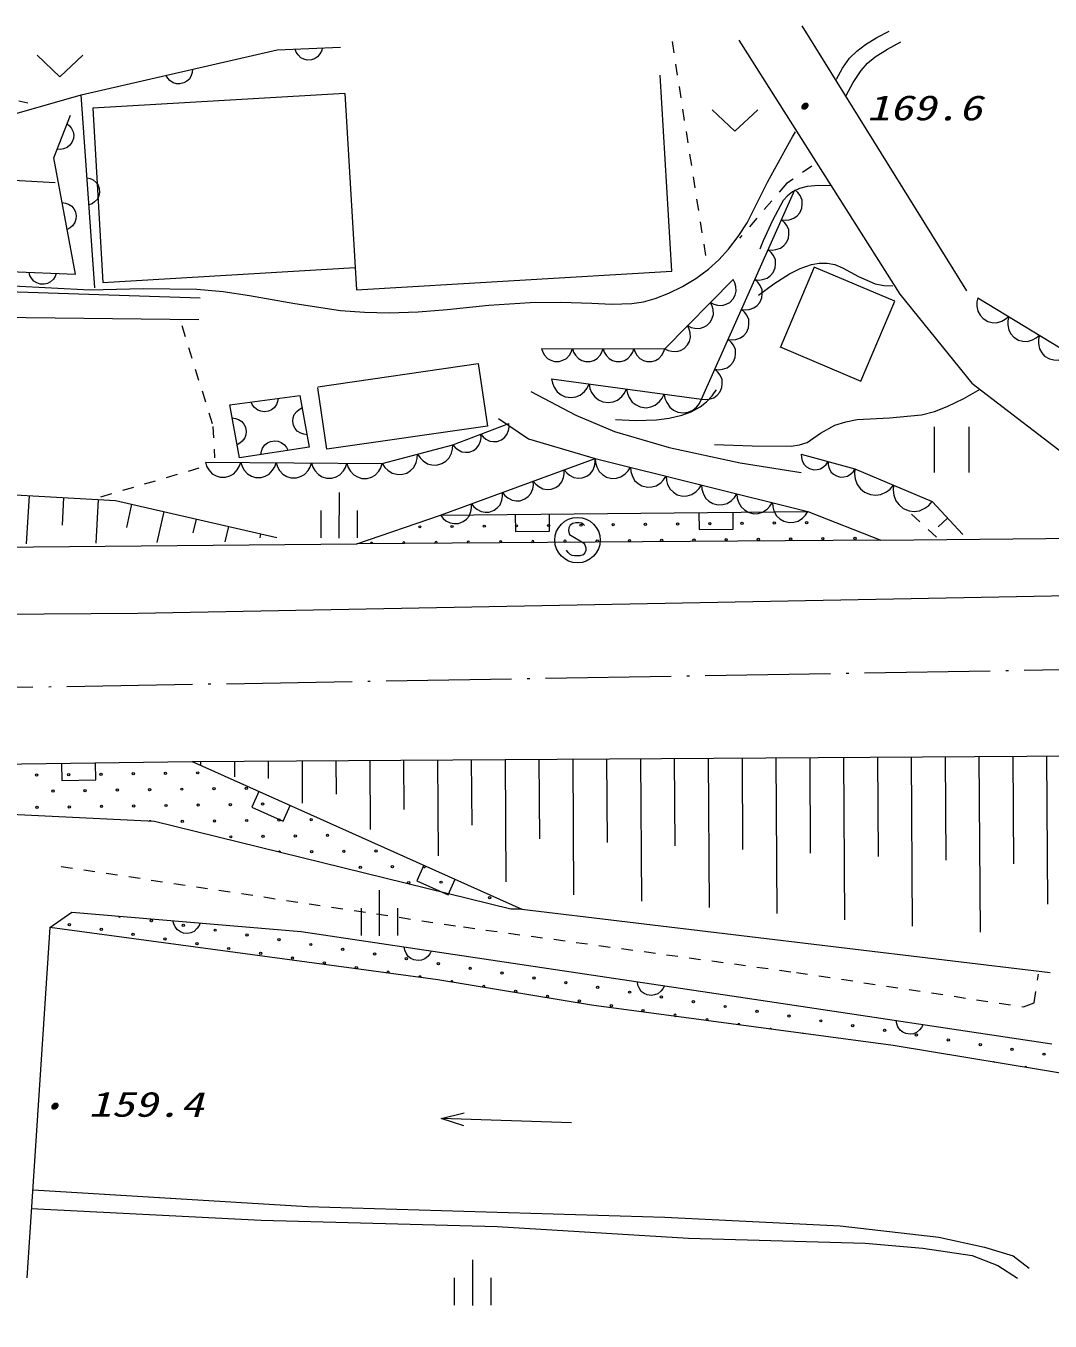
# Model space of a CAD drawing. Units: millimetres, scale not verified. Extents: x 40000 to 680000, y 20000 to 380000.
# Drawn here: x 312056 to 356996, y 253010 to 309828 of the extents above; entities that cross this region are included whole.
import ezdxf
from ezdxf.enums import TextEntityAlignment as Align

# ---------------------------------------------------------------- set-up
doc = ezdxf.new("R2010")
doc.units = ezdxf.units.MM
doc.header["$LTSCALE"] = 1000
for name, pattern in [('USER1', [3, 2.25, -0.75]), ('USER2', [1, 0.5, -0.5]), ('USER3', [7.000001, 5.508197, -0.688525, 0.114754, -0.688525])]:
    doc.linetypes.add(name, pattern=pattern)
doc.layers.add('S-BGD', color=1, linetype='Continuous', lineweight=13)
doc.layers.add('S-BMK', color=3, linetype='USER3', lineweight=13)
doc.styles.add('ＭＳ ゴシック', font='')
doc.styles.get('ＭＳ ゴシック').set_extended_font_data('MS Gothic')

# ---------------------------------------------------------------- blocks, each defined once
blk = doc.blocks.new('BUHIN18')
at = {"layer": 'S-BGD'}
blk.add_lwpolyline([(-470, 374), (-346, 452), (-217, 498), (-45, 531), (103, 505), (239, 450), (385, 334), (469, 213), (527, 75), (537, -101), (520, -238), (470, -374)], dxfattribs=at)
blk = doc.blocks.new('BUHIN134')
at = {"layer": 'S-BGD'}
blk.add_lwpolyline([(669, -394), (710, -210), (706, -32), (662, 192), (562, 359), (434, 501), (227, 623), (40, 666), (-154, 672), (-372, 601), (-525, 516), (-669, 394)], dxfattribs=at)
blk = doc.blocks.new('BUHIN135')
at = {"layer": 'S-BGD'}
blk.add_lwpolyline([(774, -207), (764, -14), (712, 162), (606, 373), (461, 512), (294, 618), (54, 683), (-143, 673), (-339, 626), (-535, 496), (-665, 369), (-774, 207)], dxfattribs=at)
blk = doc.blocks.new('BUHIN136')
at = {"layer": 'S-BGD'}
blk.add_lwpolyline([(649, -106), (624, 51), (567, 190), (464, 354), (334, 455), (190, 528), (-11, 561), (-172, 538), (-327, 483), (-477, 361), (-572, 247), (-649, 106)], dxfattribs=at)
blk = doc.blocks.new('BUHIN137')
at = {"layer": 'S-BGD'}
blk.add_lwpolyline([(585, -339), (619, -179), (615, -24), (575, 170), (487, 315), (375, 439), (194, 544), (31, 579), (-138, 584), (-327, 521), (-460, 446), (-585, 339)], dxfattribs=at)
blk = doc.blocks.new('BUHIN138')
at = {"layer": 'S-BGD'}
blk.add_lwpolyline([(687, 189), (592, 333), (473, 444), (297, 558), (123, 599), (-52, 606), (-265, 548), (-412, 452), (-541, 328), (-633, 140), (-675, -16), (-687, -189)], dxfattribs=at)
blk = doc.blocks.new('BUHIN139')
at = {"layer": 'S-BGD'}
blk.add_lwpolyline([(657, -508), (724, -319), (745, -130), (729, 113), (645, 304), (529, 473), (325, 630), (133, 701), (-73, 734), (-313, 688), (-487, 619), (-657, 508)], dxfattribs=at)
blk = doc.blocks.new('BUHIN140')
at = {"layer": 'S-BGD'}
blk.add_lwpolyline([(581, 422), (441, 524), (289, 587), (83, 632), (-96, 609), (-264, 554), (-444, 423), (-549, 280), (-627, 118), (-647, -93), (-632, -254), (-581, -422)], dxfattribs=at)
blk = doc.blocks.new('BUHIN141')
at = {"layer": 'S-BGD'}
blk.add_lwpolyline([(712, -123), (687, 50), (626, 203), (514, 384), (372, 497), (214, 579), (-7, 617), (-183, 593), (-355, 535), (-521, 402), (-627, 277), (-712, 123)], dxfattribs=at)
blk = doc.blocks.new('BUHIN142')
at = {"layer": 'S-BGD'}
blk.add_lwpolyline([(577, -557), (662, -382), (701, -203), (711, 33), (651, 224), (557, 398), (378, 571), (201, 658), (7, 712), (-228, 693), (-403, 645), (-577, 557)], dxfattribs=at)
blk = doc.blocks.new('BUHIN143')
at = {"layer": 'S-BGD'}
blk.add_lwpolyline([(430, -434), (498, -302), (531, -167), (542, 13), (500, 160), (431, 294), (298, 429), (164, 498), (18, 542), (-162, 532), (-296, 498), (-430, 434)], dxfattribs=at)
blk = doc.blocks.new('BUHIN144')
at = {"layer": 'S-BGD'}
blk.add_lwpolyline([(555, -733), (682, -551), (758, -355), (811, -90), (777, 138), (702, 352), (530, 580), (345, 710), (135, 805), (-135, 826), (-342, 802), (-555, 733)], dxfattribs=at)
blk = doc.blocks.new('BUHIN145')
at = {"layer": 'S-BGD'}
blk.add_lwpolyline([(379, -693), (510, -554), (600, -397), (678, -178), (678, 20), (641, 211), (524, 426), (382, 560), (216, 667), (-11, 719), (-189, 725), (-379, 693)], dxfattribs=at)
blk = doc.blocks.new('BUHIN250')
at = {"layer": 'S-BGD'}
blk.add_lwpolyline([(655, -366), (1021, 289), (-289, 1021), (-655, 366)], dxfattribs=at)
blk = doc.blocks.new('BUHIN251')
at = {"layer": 'S-BGD'}
blk.add_lwpolyline([(440, -608), (1047, -168), (168, 1047), (-440, 608)], dxfattribs=at)
blk = doc.blocks.new('BUHIN256')
at = {"layer": 'S-BGD'}
blk.add_lwpolyline([(653, -368), (1022, 285), (-285, 1022), (-653, 368)], dxfattribs=at)
blk = doc.blocks.new('BUHIN258')
at = {"layer": 'S-BGD'}
blk.add_lwpolyline([(-592, -403), (-574, -482), (-527, -550), (-446, -620), (-312, -698), (-182, -733), (-49, -723), (62, -660), (124, -563), (158, -496), (173, -389), (140, -307), (-173, 239), (-180, 347), (-152, 475), (-83, 574), (-5, 639), (100, 682), (257, 643), (456, 527), (535, 464), (595, 378), (626, 273), (629, 138)], dxfattribs=at)
blk.add_circle((0, 0), 995, dxfattribs=at)
blk = doc.blocks.new('BUHIN260')
at = {"layer": 'S-BGD'}
for p, q in [((-160, 1249), (-1163, -482)), ((165, -1251), (1168, 479))]:
    blk.add_line(p, q, dxfattribs=at)
blk = doc.blocks.new('BUHIN262')
at = {"layer": 'S-BGD'}
blk.add_lwpolyline([(627, -912), (236, 407), (-1103, 91)], dxfattribs=at)
blk = doc.blocks.new('BUHIN263')
at = {"layer": 'S-BGD'}
for p, q in [((-795, 224), (-193, 1262)), ((-501, -865), (501, 865)), ((589, -579), (1191, 460))]:
    blk.add_line(p, q, dxfattribs=at)

msp = doc.modelspace()

# ---------------------------------------------------------------- linework, layer by layer
at = {"layer": 'S-BGD'}
for p, q in [((353337, 298211), (346124, 309828)), ((343341, 309197), (350396, 298057)), ((314488, 306810), (323087, 308778)), ((323087, 308778), (325853, 308894)), ((340392, 299068), (339886, 307674)), ((326057, 306862), (314987, 306212)), ((326057, 306862), (326563, 298256)), ((311361, 305913), (314488, 306810)), ((315075, 298333), (314488, 306810)), ((313281, 304047), (314006, 305909)), ((314987, 306212), (315436, 298573)), ((314234, 298936), (313281, 304047)), ((341707, 293451), (345801, 302635)), ((311349, 299061), (314234, 298936)), ((315436, 298573), (326506, 299223)), ((326563, 298256), (340392, 299068)), ((346644, 299243), (345146, 295703)), ((350178, 297748), (346644, 299243)), ((340088, 295666), (343092, 298707)), ((309605, 298222), (319702, 297904)), ((348697, 294247), (350178, 297748)), ((350396, 298057), (353568, 294158)), ((353830, 297903), (361931, 292974)), ((308881, 297081), (319641, 296943)), ((334682, 295675), (340088, 295666)), ((345146, 295750), (348697, 294247)), ((324871, 293993), (331908, 295013)), ((331908, 295013), (332304, 292274)), ((335122, 294347), (341707, 293451)), ((325261, 291254), (324871, 293946)), ((334205, 293788), (336184, 292748)), ((353568, 294158), (358778, 290151)), ((321004, 293198), (324069, 293617)), ((321424, 290887), (321004, 293198)), ((324069, 293617), (324489, 291354)), ((336184, 292748), (337880, 292038)), ((332304, 292274), (325261, 291254)), ((330793, 291455), (333251, 292384)), ((332789, 292612), (334107, 291714)), ((334107, 291714), (337033, 290854)), ((337880, 292038), (340283, 291326)), ((324489, 291354), (321424, 290887)), ((327695, 290625), (330793, 291455)), ((340283, 291326), (343393, 290661)), ((346076, 291035), (348434, 290393)), ((319930, 290687), (327695, 290625)), ((330249, 288362), (337033, 290854)), ((337033, 290854), (346368, 288532)), ((343393, 290661), (346080, 290232)), ((348434, 290393), (351823, 288961)), ((303840, 289698), (315989, 289009)), ((312192, 289224), (312072, 287109)), ((313711, 289138), (313642, 287930)), ((315230, 289052), (315121, 287141)), ((315989, 289009), (323064, 287380)), ((316696, 288846), (316463, 287830)), ((351823, 288961), (353168, 287511)), ((318111, 288520), (317800, 287169)), ((319526, 288195), (319387, 287589)), ((326573, 287104), (330249, 288362)), ((330249, 288362), (346368, 288532)), ((346368, 288532), (349566, 287262)), ((352496, 288236), (352079, 287850)), ((320941, 287869), (320788, 287201)), ((322356, 287543), (322315, 287364)), ((295039, 286826), (326573, 287104)), ((349566, 287262), (326573, 287104)), ((349566, 287262), (362397, 287397)), ((316963, 284065), (357827, 284844)), ((249568, 283571), (316963, 284065)), ((279493, 276990), (319348, 277558)), ((319348, 277558), (359810, 277819)), ((319348, 277558), (333818, 271078)), ((319719, 277561), (319720, 277431)), ((321204, 277570), (321208, 276880)), ((322689, 277580), (322693, 276815)), ((324174, 277590), (324185, 275729)), ((325658, 277599), (325668, 276132)), ((327143, 277609), (327163, 274578)), ((328628, 277618), (328642, 275449)), ((330113, 277628), (330140, 273427)), ((331598, 277637), (331617, 274766)), ((333083, 277647), (333118, 272276)), ((334568, 277656), (334590, 274166)), ((336053, 277666), (336091, 271703)), ((337538, 277675), (337561, 274010)), ((339023, 277685), (339063, 271430)), ((340508, 277695), (340532, 273854)), ((341993, 277704), (342035, 271157)), ((343478, 277714), (343503, 273698)), ((344963, 277723), (345007, 270884)), ((346447, 277733), (346474, 273541)), ((347932, 277742), (347978, 270611)), ((349417, 277752), (349445, 273385)), ((350902, 277761), (350950, 270338)), ((352387, 277771), (352416, 273229)), ((353872, 277781), (353922, 270065)), ((355357, 277790), (355387, 273073)), ((356842, 277800), (356884, 271295)), ((317702, 274924), (279508, 276791)), ((333333, 271079), (317702, 274924)), ((333818, 271078), (333333, 271079)), ((333818, 271078), (356996, 268304)), ((313112, 270272), (314071, 270945)), ((314071, 270945), (324138, 270099)), ((313112, 270272), (312094, 254914)), ((330132, 267977), (313112, 270272)), ((324138, 270099), (344593, 267039)), ((336869, 266867), (330132, 267977)), ((350115, 265094), (336869, 266867)), ((344593, 267039), (357077, 265167)), ((359378, 263568), (350115, 265094)), ((335996, 261706), (330276, 261892)), ((312372, 258762), (324406, 258037)), ((324406, 258037), (340086, 257576)), ((312292, 257949), (322375, 257444)), ((322375, 257444), (332729, 257155)), ((340086, 257576), (347783, 257184)), ((332729, 257155), (341131, 256653)), ((347783, 257184), (352119, 256688)), ((341131, 256653), (348883, 256423)), ((348883, 256423), (351413, 256202)), ((352119, 256688), (354124, 256251)), ((351413, 256202), (353574, 255893)), ((353574, 255893), (354706, 255449)), ((354124, 256251), (355370, 255870)), ((355370, 255870), (356074, 255326)), ((354706, 255449), (355570, 254890))]:
    msp.add_line(p, q, dxfattribs=at)
at = {"layer": 'S-BGD', "linetype": 'USER2'}
for p, q in [((340406, 309142), (341916, 299487)), ((346540, 303676), (345432, 302914)), ((345432, 302914), (343368, 300514)), ((318899, 296679), (320264, 292254)), ((320264, 292254), (320337, 290881)), ((319650, 290425), (314997, 289060)), ((352014, 287397), (350909, 288415)), ((313602, 272954), (331253, 270299)), ((331253, 270299), (345864, 268305)), ((345864, 268305), (355823, 266797)), ((356301, 266975), (356482, 268228)), ((355823, 266797), (356301, 266975))]:
    msp.add_line(p, q, dxfattribs=at)
at = {"layer": 'S-BGD', "linetype": 'USER1'}
for p, q in [((305894, 307846), (312143, 306453)), ((305526, 303399), (313340, 302965))]:
    msp.add_line(p, q, dxfattribs=at)
at = {"layer": 'S-BGD'}
for points in [[(347618, 307485), (347887, 307967), (348201, 308408), (348521, 308724), (348893, 309006), (349395, 309313), (349932, 309602)], [(348041, 306777), (348348, 307348), (348699, 307877), (348989, 308194), (349323, 308468), (349864, 308814), (350449, 309130)], [(325069, 308861), (325027, 308721), (324960, 308601), (324852, 308465), (324723, 308387), (324584, 308340), (324398, 308332), (324255, 308368), (324120, 308434), (323998, 308561), (323921, 308675), (323870, 308811)], [(319373, 307928), (319357, 307783), (319313, 307653), (319231, 307498), (319118, 307399), (318990, 307326), (318809, 307285), (318662, 307294), (318517, 307335), (318374, 307438), (318278, 307536), (318203, 307660)], [(311504, 298425), (314856, 298257), (317204, 298301), (319557, 298284), (320707, 298171), (321864, 297997), (323851, 297644), (325853, 297350), (326920, 297263), (327989, 297237), (329267, 297278), (330542, 297380), (332362, 297571), (334182, 297701), (335524, 297711), (336883, 297662), (337768, 297627), (338647, 297652), (339159, 297728), (339667, 297865), (340274, 298103), (340861, 298397), (341447, 298752), (342004, 299161), (342465, 299573), (342887, 300030), (343315, 300585), (343699, 301182), (344602, 302974), (345556, 304734), (345689, 304956), (345823, 305177)], [(313861, 305537), (313972, 305442), (314055, 305333), (314137, 305178), (314156, 305029), (314144, 304883), (314077, 304709), (313986, 304593), (313871, 304496), (313706, 304435), (313571, 304410), (313426, 304419)], [(314740, 303170), (314881, 303132), (315003, 303068), (315142, 302963), (315223, 302836), (315275, 302699), (315288, 302513), (315256, 302370), (315193, 302233), (315069, 302107), (314957, 302027), (314823, 301973)], [(347374, 302817), (346856, 302830), (346339, 302782), (346006, 302691), (345695, 302544), (345470, 302379), (345282, 302164), (344822, 301296), (344413, 300397), (344338, 300224), (344258, 300041)], [(313648, 302081), (313792, 302059), (313920, 302010), (314071, 301922), (314166, 301805), (314233, 301674), (314267, 301492), (314252, 301345), (314205, 301202), (314097, 301063), (313995, 300971), (313868, 300901)], [(313391, 298972), (313337, 298836), (313260, 298723), (313141, 298596), (313006, 298530), (312863, 298494), (312677, 298502), (312538, 298550), (312409, 298627), (312298, 298764), (312231, 298884), (312192, 299024)], [(344207, 298014), (344869, 298508), (345567, 298954), (346029, 299182), (346520, 299355), (346865, 299421), (347208, 299425), (347552, 299354), (347886, 299222), (348594, 298834), (349318, 298507), (349703, 298441), (350101, 298428)], [(337927, 292556), (338823, 292520), (339719, 292544), (340277, 292617), (340833, 292751), (341245, 292905), (341635, 293116), (341918, 293334), (342166, 293603), (342262, 293730), (342361, 293868)], [(342264, 291462), (343921, 291399), (345638, 291394), (345996, 291446), (346340, 291556), (346925, 291958), (347557, 292317), (348035, 292464), (348537, 292555), (349948, 292629), (351355, 292764), (351923, 292916), (352485, 293128), (353212, 293486), (353923, 293892)], [(323131, 293489), (323102, 293346), (323046, 293220), (322951, 293074), (322830, 292985), (322696, 292924), (322512, 292899), (322367, 292921), (322226, 292975), (322092, 293090), (322005, 293196), (321942, 293326)], [(321106, 292633), (321251, 292611), (321379, 292561), (321529, 292472), (321623, 292355), (321690, 292224), (321723, 292041), (321707, 291895), (321660, 291752), (321551, 291613), (321449, 291521), (321321, 291452)], [(324389, 291895), (324244, 291917), (324116, 291967), (323965, 292055), (323870, 292172), (323803, 292302), (323769, 292485), (323785, 292632), (323832, 292775), (323940, 292914), (324042, 293006), (324169, 293075)], [(322363, 291030), (322390, 291174), (322444, 291300), (322537, 291448), (322656, 291539), (322789, 291602), (322973, 291630), (323119, 291609), (323260, 291558), (323396, 291445), (323485, 291340), (323550, 291211)], [(319702, 270472), (319643, 270338), (319561, 270228), (319437, 270106), (319299, 270045), (319155, 270015), (318970, 270030), (318833, 270084), (318707, 270167), (318602, 270308), (318540, 270431), (318506, 270572)], [(351428, 266014), (351360, 265885), (351272, 265780), (351139, 265666), (350998, 265615), (350852, 265594), (350669, 265622), (350535, 265684), (350415, 265775), (350319, 265923), (350265, 266049), (350241, 266192)], [(331266, 261572), (330276, 261892), (331285, 262144)]]:
    msp.add_lwpolyline(points, dxfattribs=at)
for centre in [(346310, 288031), (329340, 287852), (330754, 287867), (332168, 287882), (333583, 287897), (334997, 287912), (336411, 287927), (337825, 287942), (339239, 287957), (340653, 287972), (342067, 287986), (343482, 288001), (344896, 288016), (337125, 287227), (338540, 287242), (339954, 287257), (341368, 287272), (342782, 287287), (344196, 287302), (345610, 287317), (347024, 287332), (348438, 287346), (312523, 276961), (313937, 276981), (315352, 277001), (316766, 277021), (318180, 277042), (319594, 277062), (313240, 276264), (314655, 276284), (316069, 276304), (317483, 276324), (318897, 276345), (320311, 276365), (321725, 276385), (312544, 275547), (313958, 275567), (315372, 275587), (316786, 275607), (318200, 275628), (319614, 275648), (321028, 275668), (322442, 275688), (321745, 274971), (323159, 274991), (324573, 275011), (318917, 274931), (320331, 274951), (321048, 274254), (322462, 274274), (323876, 274294), (325290, 274314), (324593, 273597), (326007, 273617), (327422, 273637), (326725, 272920), (328139, 272941), (328856, 272244), (330270, 272264), (332401, 271587), (317565, 270576), (313963, 270400), (315362, 270191), (316761, 269981), (318963, 270367), (320362, 270158), (321761, 269948), (318159, 269772), (319558, 269563), (320957, 269354), (323159, 269739), (324558, 269530), (325957, 269321), (322355, 269145), (323754, 268935), (325153, 268726), (327355, 269112), (328754, 268903), (326551, 268517), (330153, 268693), (331551, 268484), (332950, 268275), (334349, 268066), (335747, 267857), (337146, 267647), (333545, 267471), (334943, 267262), (336342, 267053), (338544, 267438), (339943, 267229), (341342, 267020), (337741, 266843), (339139, 266634), (342740, 266811), (344139, 266601), (345538, 266392), (346936, 266183), (348335, 265974), (349734, 265765), (351132, 265555), (352531, 265346), (353930, 265137), (355328, 264928), (356727, 264719)]:
    msp.add_circle(centre, 49.8, dxfattribs=at)
for centre, start, end in [((347724, 288046), 237.4408, 259.2501), ((327226, 287123), 343.6577, 197.1303), ((328641, 287138), 337.3117, 203.4763), ((330055, 287153), 330.6492, 210.1388), ((331469, 287168), 323.5081, 217.2799), ((332883, 287183), 315.6203, 225.1677), ((334297, 287197), 306.4548, 234.3332), ((335711, 287212), 294.5439, 246.2441), ((317503, 274910), 25.2712, 149.1335), ((323179, 273577), 345.7317, 166.6272), ((329553, 272961), 125.635, 6.116), ((316166, 270785), 194.4684, 335.9195), ((327950, 268308), 305.5438, 219.0997), ((329349, 268099), 333.7923, 190.8511), ((330747, 267889), 334.8367, 186.4557), ((332146, 267680), 306.7947, 214.4976), ((340538, 266425), 275.2568, 249.4929), ((341937, 266216), 319.8559, 204.8937), ((343335, 266007), 346.617, 178.1327), ((344734, 265797), 12.0647, 152.6849), ((346133, 265588), 43.1058, 121.6438), ((354524, 264333), 33.7514, 127.5393), ((355923, 264124), 5.8689, 155.4218)]:
    msp.add_arc(centre, 49.8, start, end, dxfattribs=at)
at = {"layer": 'S-BMK'}
msp.add_line((299861, 280617), (368218, 281775), dxfattribs=at)

# ---------------------------------------------------------------- block references
at = {"rotation": 210}
for name, p in [('BUHIN262', (313551, 308065)), ('BUHIN262', (343170, 305675)), ('BUHIN140', (345509, 301979)), ('BUHIN140', (344924, 300667)), ('BUHIN140', (344339, 299355)), ('BUHIN138', (342591, 298200)), ('BUHIN140', (343754, 298043)), ('BUHIN145', (354505, 297492)), ('BUHIN138', (341590, 297187)), ('BUHIN140', (343169, 296731)), ('BUHIN145', (355855, 296671)), ('BUHIN138', (340589, 296173)), ('BUHIN145', (357205, 295849)), ('BUHIN137', (335358, 295674)), ('BUHIN137', (336710, 295671)), ('BUHIN137', (338061, 295669)), ('BUHIN137', (339413, 295667)), ('BUHIN140', (342584, 295419)), ('BUHIN139', (335945, 294235)), ('BUHIN139', (337591, 294011)), ('BUHIN139', (339237, 293787)), ('BUHIN139', (340883, 293563)), ('BUHIN140', (341999, 294107)), ('BUHIN260', (352683, 291237)), ('BUHIN136', (331407, 291687)), ('BUHIN136', (332637, 292152)), ('BUHIN135', (330018, 291247)), ('BUHIN134', (320706, 290681)), ('BUHIN134', (322259, 290668)), ('BUHIN134', (323812, 290656)), ('BUHIN134', (325365, 290643)), ('BUHIN134', (326918, 290631)), ('BUHIN135', (328469, 290832)), ('BUHIN141', (336355, 290605)), ('BUHIN142', (337811, 290661)), ('BUHIN142', (339367, 290274)), ('BUHIN143', (346666, 290875)), ('BUHIN143', (347845, 290553)), ('BUHIN144', (349282, 290035)), ('BUHIN141', (334998, 290107)), ('BUHIN142', (340923, 289887)), ('BUHIN141', (333641, 289608)), ('BUHIN142', (342479, 289500)), ('BUHIN142', (344034, 289113)), ('BUHIN144', (350976, 289319)), ('BUHIN263', (325795, 288360)), ('BUHIN141', (332285, 289110)), ('BUHIN142', (345590, 288726)), ('BUHIN141', (330928, 288611)), ('BUHIN256', (334279, 288405)), ('BUHIN256', (342339, 288490)), ('BUHIN258', (336259, 287270)), ('BUHIN250', (314366, 277487)), ('BUHIN251', (322966, 275938)), ('BUHIN251', (330201, 272698)), ('BUHIN263', (327562, 270916)), ('BUHIN18', (329251, 269334)), ('BUHIN18', (339479, 267804)), ('BUHIN263', (331652, 254698))]:
    msp.add_blockref(name, p, dxfattribs=at)

# ---------------------------------------------------------------- texts
at = {"layer": 'S-BGD', "style": 'ＭＳ ゴシック', "oblique": 15}
for p in [(345336, 305408), (312427, 261541)]:
    msp.add_text('・', height=1100, rotation=359.9, dxfattribs=at).set_placement(p, align=Align.BOTTOM_LEFT)
at = {"layer": 'S-BGD', "style": 'ＭＳ ゴシック', "oblique": 15, "width": 1.35}
for s, p in [('169.6', (348956, 305362)), ('159.4', (314799, 261646))]:
    msp.add_text(s, height=1100, rotation=359.9, dxfattribs=at).set_placement(p, align=Align.BOTTOM_LEFT)

doc.saveas('drawing.dxf')
